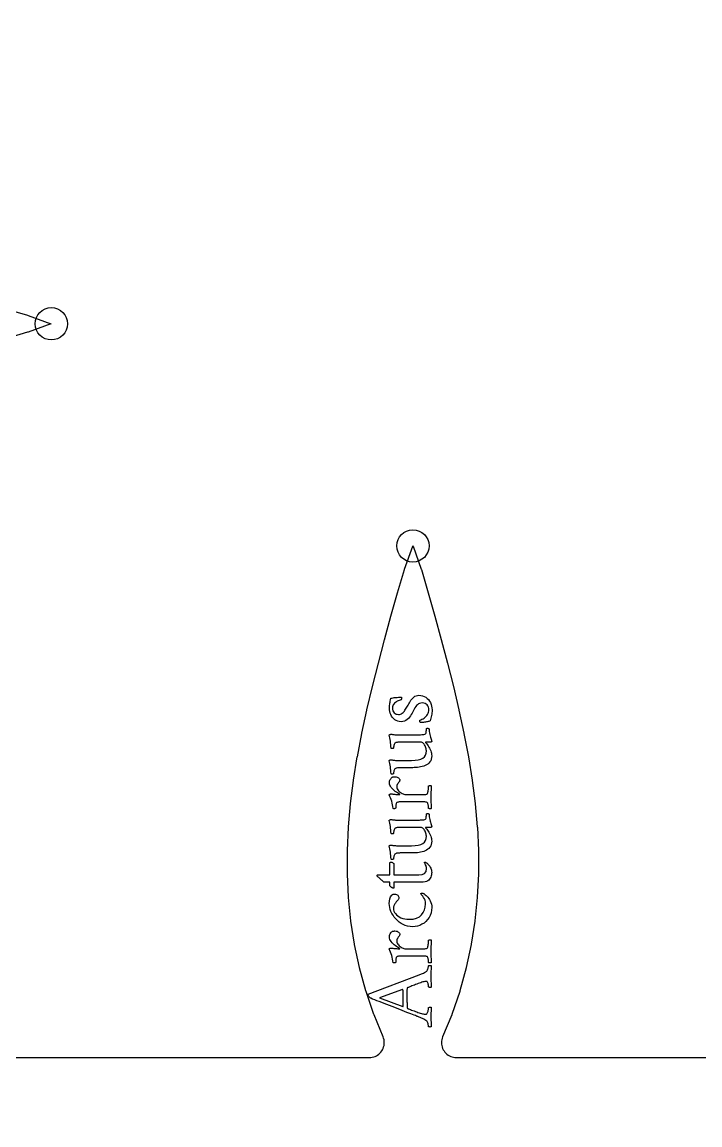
# Model space of a CAD drawing. Header units: millimetres. Extents: x -45 to 45, y -45 to 45.
# Drawn here: x 11.17 to 22.49, y -0.22 to 18.19 of the extents above; entities that cross this region are included whole.
import ezdxf

# ---------------------------------------------------------------- set-up
doc = ezdxf.new("R2010")
doc.units = ezdxf.units.MM
for name, color, linetype in [('CUT_INNER', 6, 'Continuous'), ('ENGRAVE', 7, 'Continuous'), ('TEXT', 5, 'Continuous')]:
    doc.layers.add(name, color=color, linetype=linetype)

msp = doc.modelspace()

# ---------------------------------------------------------------- linework, layer by layer
at = {"layer": 'CUT_INNER'}
for points in [[(10.8772, 13.4068), (11.2643, 13.2934), (11.2714, 13.2911), (11.6532, 13.1539), (11.6584, 13.1517), (11.6532, 13.1495), (11.2714, 13.0123), (11.2643, 13.01), (10.8772, 12.8966)], [(3.9091, 0.9), (16.9686, 0.9), (16.9931, 0.9012), (17.0173, 0.9048), (17.0411, 0.9108), (17.0642, 0.919), (17.0864, 0.9295), (17.1075, 0.9421), (17.1272, 0.9567), (17.1453, 0.9732), (17.1618, 0.9914), (17.1764, 1.0111), (17.189, 1.0321), (17.1995, 1.0543), (17.2078, 1.0774), (17.2138, 1.1012), (17.2174, 1.1254), (17.2186, 1.1499), (17.2174, 1.1744), (17.2138, 1.1987), (17.2078, 1.2225), (17.1996, 1.2456), (17.0473, 1.6136), (17.0445, 1.6211), (16.9138, 2.005), (16.9116, 2.0122), (16.8059, 2.3964), (16.8042, 2.4034), (16.7219, 2.7878), (16.7207, 2.7946), (16.6606, 3.1791), (16.6598, 3.1859), (16.6209, 3.5705), (16.6204, 3.577), (16.6017, 3.962), (16.6015, 3.9682), (16.6018, 4.3535), (16.602, 4.3593), (16.62, 4.7451), (16.6204, 4.7503), (16.6549, 5.1366), (16.6554, 5.1414), (16.7047, 5.5282), (16.7053, 5.5324), (16.768, 5.9198), (16.7686, 5.9234), (16.8429, 6.3114), (16.8435, 6.3144), (16.9276, 6.703), (16.9281, 6.7054), (17.0203, 7.0946), (17.0208, 7.0964), (17.1194, 7.4861), (17.1198, 7.4875), (17.223, 7.8771), (17.3303, 8.2686), (17.4405, 8.6601), (17.4409, 8.6614), (17.5543, 9.0485), (17.5566, 9.0556), (17.6938, 9.4373), (17.696, 9.4425), (17.6981, 9.4373), (17.8353, 9.0556), (17.8376, 9.0485), (17.951, 8.6614), (17.9514, 8.6601), (18.0612, 8.2703), (18.1683, 7.8791), (18.2722, 7.4875), (18.2725, 7.4861), (18.3711, 7.0964), (18.3716, 7.0946), (18.4638, 6.7054), (18.4643, 6.703), (18.5484, 6.3144), (18.549, 6.3114), (18.6233, 5.9234), (18.6239, 5.9198), (18.6866, 5.5324), (18.6872, 5.5282), (18.7365, 5.1414), (18.737, 5.1366), (18.7715, 4.7503), (18.7719, 4.7451), (18.7899, 4.3593), (18.7901, 4.3535), (18.7904, 3.9682), (18.7902, 3.962), (18.7715, 3.577), (18.771, 3.5705), (18.7322, 3.1859), (18.7313, 3.1791), (18.6712, 2.7946), (18.67, 2.7878), (18.5877, 2.4034), (18.586, 2.3964), (18.4803, 2.0122), (18.4781, 2.005), (18.3474, 1.6211), (18.3446, 1.6136), (18.1923, 1.2456), (18.1841, 1.2225), (18.1781, 1.1987), (18.1745, 1.1744), (18.1733, 1.1499), (18.1745, 1.1254), (18.1781, 1.1012), (18.1841, 1.0774), (18.1924, 1.0543), (18.2029, 1.0321), (18.2155, 1.0111), (18.2301, 0.9914), (18.2466, 0.9732), (18.2648, 0.9567), (18.2845, 0.9421), (18.3055, 0.9295), (18.3277, 0.919), (18.3508, 0.9108), (18.3746, 0.9048), (18.3988, 0.9012), (18.4233, 0.9), (23.2601, 0.9)]]:
    msp.add_lwpolyline(points, dxfattribs=at)
at = {"layer": 'ENGRAVE'}
for centre, radius in [((0, 12.859), 29.684), ((0, 0), 42.525), ((11.6592, 13.1517), 0.27), ((17.696, 9.4434), 0.27)]:
    msp.add_circle(centre, radius, dxfattribs=at)
at = {"layer": 'TEXT'}
for points in [[(17.3041, 6.737), (17.3046, 6.7596), (17.3059, 6.7802), (17.3082, 6.799), (17.3114, 6.8158), (17.315, 6.8329), (17.3185, 6.8526), (17.322, 6.8748), (17.3253, 6.8995), (17.3439, 6.9034), (17.3641, 6.9069), (17.3858, 6.9099), (17.409, 6.9125), (17.4326, 6.9148), (17.4555, 6.9166), (17.4777, 6.918), (17.4992, 6.9191), (17.5028, 6.918), (17.5053, 6.915), (17.5068, 6.9099), (17.5074, 6.9028), (17.5073, 6.8995), (17.5069, 6.8961), (17.5064, 6.8926), (17.5057, 6.889), (17.5047, 6.8854), (17.5033, 6.8819), (17.5015, 6.8785), (17.4992, 6.8752), (17.4843, 6.8704), (17.4687, 6.8644), (17.4526, 6.857), (17.4358, 6.8483), (17.4194, 6.8385), (17.4043, 6.8276), (17.3905, 6.8157), (17.3781, 6.8028), (17.3678, 6.7889), (17.3604, 6.7741), (17.356, 6.7584), (17.3545, 6.7418), (17.3563, 6.7152), (17.3616, 6.6922), (17.3705, 6.6729), (17.383, 6.6573), (17.3981, 6.6452), (17.4149, 6.6366), (17.4334, 6.6314), (17.4537, 6.6296), (17.4731, 6.6309), (17.4905, 6.6345), (17.506, 6.6406), (17.5195, 6.6492), (17.5317, 6.6597), (17.5431, 6.6717), (17.5537, 6.6853), (17.5634, 6.7004), (17.5729, 6.7165), (17.5828, 6.7331), (17.5929, 6.7502), (17.6033, 6.7678), (17.6142, 6.7861), (17.6256, 6.8052), (17.6377, 6.8252), (17.6504, 6.8459), (17.664, 6.8663), (17.6787, 6.8853), (17.6945, 6.9029), (17.7114, 6.9191), (17.7298, 6.9326), (17.7502, 6.9422), (17.7725, 6.948), (17.7968, 6.9499), (17.8276, 6.9478), (17.8567, 6.9414), (17.8841, 6.9307), (17.9098, 6.9158), (17.9332, 6.8974), (17.9541, 6.8764), (17.9723, 6.8527), (17.9878, 6.8264), (18.0002, 6.7981), (18.0091, 6.7687), (18.0145, 6.738), (18.0163, 6.7061), (18.0156, 6.6794), (18.0136, 6.6548), (18.0103, 6.6323), (18.0057, 6.6118), (18.0005, 6.5914), (17.9953, 6.5695), (17.9903, 6.5459), (17.9854, 6.5207), (17.9756, 6.5175), (17.9642, 6.5142), (17.9512, 6.511), (17.9366, 6.5077), (17.921, 6.5046), (17.9053, 6.5018), (17.8893, 6.4993), (17.8732, 6.4971), (17.8577, 6.4954), (17.8439, 6.4941), (17.8317, 6.4933), (17.8211, 6.4931), (17.8169, 6.4998), (17.8138, 6.5069), (17.812, 6.5144), (17.8114, 6.5223), (17.8116, 6.5262), (17.8122, 6.5297), (17.8132, 6.5327), (17.8146, 6.5353), (17.8311, 6.5411), (17.8478, 6.5488), (17.8648, 6.5582), (17.8821, 6.5695), (17.8989, 6.5824), (17.9142, 6.5967), (17.9282, 6.6125), (17.9406, 6.6296), (17.951, 6.6479), (17.9583, 6.667), (17.9628, 6.687), (17.9642, 6.7077), (17.9624, 6.7311), (17.9569, 6.7524), (17.9478, 6.7717), (17.935, 6.789), (17.9187, 6.8032), (17.8992, 6.8134), (17.8764, 6.8195), (17.8504, 6.8215), (17.8272, 6.8197), (17.8063, 6.8142), (17.7878, 6.805), (17.7716, 6.7922), (17.7569, 6.7767), (17.7431, 6.7593), (17.7301, 6.7401), (17.7179, 6.7191), (17.706, 6.6969), (17.6937, 6.6744), (17.6812, 6.6514), (17.6683, 6.628), (17.6537, 6.6051), (17.6376, 6.5835), (17.62, 6.5632), (17.6008, 6.5443), (17.5795, 6.5283), (17.5551, 6.5169), (17.5278, 6.51), (17.4976, 6.5077), (17.4692, 6.5098), (17.4427, 6.516), (17.418, 6.5265), (17.3952, 6.541), (17.3745, 6.5589), (17.3564, 6.579), (17.3408, 6.6015), (17.3277, 6.6264), (17.3174, 6.6528), (17.31, 6.68), (17.3056, 6.7081), (17.3041, 6.737)], [(17.4911, 6.1663), (17.4901, 6.1663), (17.4887, 6.1663), (17.4868, 6.1663), (17.4846, 6.1663), (17.476, 6.1662), (17.4665, 6.1659), (17.4561, 6.1654), (17.4448, 6.1646), (17.4334, 6.1634), (17.423, 6.1614), (17.4135, 6.1585), (17.4049, 6.1549), (17.3947, 6.148), (17.3866, 6.1386), (17.3808, 6.1268), (17.3773, 6.1126), (17.3752, 6.0981), (17.3736, 6.0854), (17.3727, 6.0745), (17.3724, 6.0655), (17.37, 6.064), (17.3661, 6.0628), (17.3607, 6.062), (17.3537, 6.0614), (17.3465, 6.0614), (17.3405, 6.062), (17.3356, 6.0634), (17.3318, 6.0655), (17.3298, 6.0961), (17.3273, 6.126), (17.3241, 6.1554), (17.3204, 6.1842), (17.316, 6.2117), (17.311, 6.2374), (17.3054, 6.2613), (17.2992, 6.2833), (17.3003, 6.2865), (17.3033, 6.2894), (17.3084, 6.2922), (17.3155, 6.2947), (17.323, 6.2969), (17.3293, 6.2984), (17.3344, 6.2993), (17.3383, 6.2996), (17.3444, 6.2973), (17.3529, 6.2953), (17.3639, 6.2936), (17.3773, 6.2923), (17.3922, 6.2912), (17.4078, 6.2904), (17.4239, 6.29), (17.4407, 6.2898), (17.774, 6.2898), (17.7821, 6.2899), (17.7933, 6.2902), (17.8077, 6.2908), (17.8252, 6.2915), (17.844, 6.2926), (17.862, 6.2943), (17.8793, 6.2966), (17.8959, 6.2996), (17.9047, 6.3037), (17.9114, 6.3112), (17.9161, 6.322), (17.9187, 6.3362), (17.9202, 6.3511), (17.9215, 6.364), (17.9227, 6.375), (17.9236, 6.3841), (17.9236, 6.3878), (17.9236, 6.3906), (17.9236, 6.3927), (17.9236, 6.3939), (17.9247, 6.3954), (17.9264, 6.3965), (17.9288, 6.3974), (17.9317, 6.398), (17.9348, 6.3983), (17.9374, 6.3986), (17.9396, 6.3987), (17.9415, 6.3988), (17.9429, 6.3986), (17.9455, 6.398), (17.9494, 6.3969), (17.9545, 6.3955), (17.9594, 6.3937), (17.963, 6.3915), (17.9651, 6.3888), (17.9659, 6.3858), (17.9673, 6.365), (17.9699, 6.3433), (17.9738, 6.3207), (17.9789, 6.2972), (17.9845, 6.274), (17.99, 6.2526), (17.9955, 6.233), (18.0008, 6.215), (18.0054, 6.2), (18.0087, 6.189), (18.0107, 6.1821), (18.0114, 6.1793), (18.0108, 6.1762), (18.0091, 6.1736), (18.0063, 6.1714), (18.0024, 6.1695), (17.998, 6.1681), (17.9937, 6.1671), (17.9895, 6.1665), (17.9854, 6.1663), (17.9122, 6.1663), (17.9093, 6.1662), (17.9071, 6.1659), (17.9056, 6.1654), (17.9049, 6.1646), (17.9045, 6.1639), (17.9043, 6.1634), (17.9041, 6.1631), (17.9041, 6.163), (17.9156, 6.1514), (17.9274, 6.1378), (17.9396, 6.1222), (17.952, 6.1045), (17.9641, 6.0854), (17.975, 6.0655), (17.9848, 6.0447), (17.9935, 6.0232), (18.0006, 6.0014), (18.0057, 5.9801), (18.0087, 5.9592), (18.0097, 5.9386), (18.0079, 5.9085), (18.0022, 5.8813), (17.9928, 5.8573), (17.9797, 5.8362), (17.9635, 5.8178), (17.9451, 5.8017), (17.9245, 5.7877), (17.9016, 5.7761), (17.8772, 5.7664), (17.8518, 5.7584), (17.8256, 5.7521), (17.7984, 5.7476), (17.7711, 5.7444), (17.7443, 5.7421), (17.7182, 5.7408), (17.6927, 5.7403), (17.4911, 5.7403), (17.4824, 5.7402), (17.4724, 5.7399), (17.4612, 5.7394), (17.4488, 5.7387), (17.4363, 5.7373), (17.4248, 5.735), (17.4144, 5.7317), (17.4049, 5.7273), (17.3947, 5.7204), (17.3866, 5.711), (17.3808, 5.6992), (17.3773, 5.685), (17.3752, 5.6705), (17.3736, 5.6578), (17.3727, 5.6469), (17.3724, 5.6379), (17.37, 5.6364), (17.3661, 5.6352), (17.3607, 5.6344), (17.3537, 5.6338), (17.3465, 5.6337), (17.3405, 5.6344), (17.3356, 5.6358), (17.3318, 5.6379), (17.3298, 5.6684), (17.3273, 5.6984), (17.3241, 5.7278), (17.3204, 5.7566), (17.316, 5.7841), (17.311, 5.8098), (17.3054, 5.8337), (17.2992, 5.8557), (17.3001, 5.8589), (17.3025, 5.862), (17.3066, 5.865), (17.3122, 5.8679), (17.3183, 5.8704), (17.3236, 5.8722), (17.3281, 5.8733), (17.3318, 5.8736), (17.3381, 5.8713), (17.3472, 5.8691), (17.3592, 5.8672), (17.374, 5.8655), (17.3904, 5.8641), (17.407, 5.863), (17.4237, 5.8624), (17.4407, 5.8622), (17.6748, 5.8622), (17.734, 5.8646), (17.7848, 5.8718), (17.8271, 5.8837), (17.861, 5.9004), (17.8869, 5.9223), (17.9055, 5.9498), (17.9166, 5.9829), (17.9203, 6.0216), (17.9195, 6.0393), (17.9169, 6.0565), (17.9126, 6.0734), (17.9065, 6.0899), (17.8991, 6.1055), (17.8909, 6.1197), (17.8817, 6.1327), (17.8715, 6.1443), (17.8612, 6.1539), (17.8512, 6.1608), (17.8417, 6.1649), (17.8325, 6.1663)], [(17.3041, 5.485), (17.305, 5.5003), (17.3076, 5.5151), (17.3119, 5.5295), (17.3179, 5.5436), (17.3252, 5.5564), (17.3332, 5.5671), (17.3419, 5.5759), (17.3513, 5.5826), (17.3548, 5.5841), (17.359, 5.5854), (17.3638, 5.5865), (17.3692, 5.5875), (17.3749, 5.5882), (17.3809, 5.5887), (17.3871, 5.589), (17.3935, 5.5891), (17.414, 5.5878), (17.4313, 5.584), (17.4457, 5.5777), (17.457, 5.5688), (17.4655, 5.5591), (17.4716, 5.5503), (17.4752, 5.5424), (17.4765, 5.5354), (17.4758, 5.5274), (17.4736, 5.5196), (17.4701, 5.512), (17.4651, 5.5045), (17.4596, 5.4973), (17.4545, 5.4903), (17.4498, 5.4835), (17.4456, 5.4769), (17.4417, 5.4712), (17.4381, 5.4653), (17.4347, 5.4594), (17.4318, 5.4533), (17.4293, 5.4466), (17.4275, 5.4385), (17.4264, 5.4291), (17.4261, 5.4184), (17.4278, 5.4017), (17.4332, 5.3856), (17.4421, 5.3704), (17.4545, 5.3558), (17.4691, 5.3422), (17.4844, 5.33), (17.5004, 5.319), (17.5171, 5.3094), (17.5332, 5.3016), (17.5472, 5.296), (17.5592, 5.2927), (17.5691, 5.2916), (17.8146, 5.2916), (17.8322, 5.2916), (17.8492, 5.2918), (17.8656, 5.292), (17.8813, 5.2924), (17.896, 5.2931), (17.9094, 5.2946), (17.9212, 5.2968), (17.9317, 5.2997), (17.9357, 5.3029), (17.9394, 5.3094), (17.943, 5.3192), (17.9463, 5.3322), (17.9493, 5.347), (17.9518, 5.3623), (17.9538, 5.3779), (17.9553, 5.394), (17.9563, 5.4088), (17.9571, 5.4208), (17.9576, 5.43), (17.9577, 5.4363), (17.9616, 5.4384), (17.9667, 5.4401), (17.973, 5.4413), (17.9805, 5.4419), (17.988, 5.4419), (17.9943, 5.4409), (17.9994, 5.439), (18.0032, 5.4363), (18.0017, 5.4118), (18.0002, 5.3871), (17.9988, 5.3622), (17.9976, 5.3371), (17.9965, 5.3121), (17.9957, 5.2875), (17.9953, 5.2633), (17.9951, 5.2395), (17.9953, 5.217), (17.9957, 5.1948), (17.9965, 5.1731), (17.9976, 5.1517), (17.9988, 5.1302), (18.0002, 5.1078), (18.0017, 5.0847), (18.0032, 5.0607), (17.9994, 5.0579), (17.9943, 5.056), (17.988, 5.055), (17.9805, 5.055), (17.973, 5.0556), (17.9667, 5.0568), (17.9616, 5.0585), (17.9577, 5.0607), (17.9576, 5.0664), (17.9571, 5.0739), (17.9563, 5.0831), (17.9553, 5.094), (17.9538, 5.1056), (17.9518, 5.117), (17.9493, 5.128), (17.9463, 5.1387), (17.943, 5.1481), (17.9394, 5.155), (17.9357, 5.1594), (17.9317, 5.1615), (17.9212, 5.1644), (17.9094, 5.1666), (17.896, 5.168), (17.8813, 5.1688), (17.8656, 5.1692), (17.8492, 5.1694), (17.8322, 5.1696), (17.8146, 5.1696), (17.5187, 5.1696), (17.51, 5.1696), (17.5, 5.1694), (17.4889, 5.1692), (17.4765, 5.1688), (17.4642, 5.168), (17.4533, 5.1666), (17.4438, 5.1644), (17.4358, 5.1615), (17.4291, 5.1579), (17.4234, 5.1521), (17.4189, 5.1441), (17.4155, 5.1338), (17.413, 5.1225), (17.411, 5.1111), (17.4097, 5.0997), (17.409, 5.0883), (17.4086, 5.078), (17.4084, 5.0696), (17.4082, 5.0633), (17.4082, 5.0591), (17.4057, 5.0582), (17.4017, 5.0574), (17.396, 5.0566), (17.3887, 5.0558), (17.3811, 5.0554), (17.3748, 5.0558), (17.3698, 5.057), (17.3659, 5.0591), (17.3613, 5.0897), (17.3557, 5.12), (17.3491, 5.1499), (17.3415, 5.1794), (17.3328, 5.2079), (17.3228, 5.2351), (17.3116, 5.2608), (17.2992, 5.285), (17.2999, 5.2882), (17.3017, 5.2913), (17.3047, 5.2943), (17.309, 5.2972), (17.3137, 5.2997), (17.3179, 5.3015), (17.3218, 5.3026), (17.3253, 5.3029), (17.3294, 5.3027), (17.337, 5.3021), (17.3481, 5.3011), (17.3627, 5.2997), (17.379, 5.2981), (17.3954, 5.2966), (17.4119, 5.2953), (17.4285, 5.294), (17.4437, 5.2929), (17.4559, 5.2922), (17.4652, 5.2917), (17.4716, 5.2916), (17.4737, 5.2917), (17.4752, 5.2922), (17.4762, 5.2929), (17.4765, 5.294), (17.4764, 5.2952), (17.4761, 5.2962), (17.4755, 5.2972), (17.4748, 5.2981), (17.4574, 5.307), (17.4393, 5.3178), (17.4204, 5.3302), (17.4009, 5.3444), (17.3817, 5.3599), (17.3639, 5.3763), (17.3475, 5.3936), (17.3326, 5.4119), (17.3201, 5.4305), (17.3112, 5.4489), (17.3059, 5.467), (17.3041, 5.485)], [(17.4911, 4.742), (17.4901, 4.742), (17.4887, 4.742), (17.4868, 4.742), (17.4846, 4.742), (17.476, 4.7419), (17.4665, 4.7416), (17.4561, 4.7411), (17.4448, 4.7404), (17.4334, 4.7392), (17.423, 4.7371), (17.4135, 4.7343), (17.4049, 4.7306), (17.3947, 4.7237), (17.3866, 4.7144), (17.3808, 4.7026), (17.3773, 4.6884), (17.3752, 4.6738), (17.3736, 4.6611), (17.3727, 4.6502), (17.3724, 4.6412), (17.37, 4.6397), (17.3661, 4.6386), (17.3607, 4.6377), (17.3537, 4.6371), (17.3465, 4.6371), (17.3405, 4.6377), (17.3356, 4.6391), (17.3318, 4.6412), (17.3298, 4.6718), (17.3273, 4.7018), (17.3241, 4.7311), (17.3204, 4.7599), (17.316, 4.7874), (17.311, 4.8131), (17.3054, 4.837), (17.2992, 4.8591), (17.3003, 4.8622), (17.3033, 4.8652), (17.3084, 4.8679), (17.3155, 4.8705), (17.323, 4.8726), (17.3293, 4.8741), (17.3344, 4.875), (17.3383, 4.8753), (17.3444, 4.873), (17.3529, 4.8711), (17.3639, 4.8694), (17.3773, 4.868), (17.3922, 4.8669), (17.4078, 4.8662), (17.4239, 4.8657), (17.4407, 4.8656), (17.774, 4.8656), (17.7821, 4.8657), (17.7933, 4.866), (17.8077, 4.8665), (17.8252, 4.8672), (17.844, 4.8683), (17.862, 4.87), (17.8793, 4.8724), (17.8959, 4.8753), (17.9047, 4.8794), (17.9114, 4.8869), (17.9161, 4.8977), (17.9187, 4.9119), (17.9202, 4.9268), (17.9215, 4.9398), (17.9227, 4.9508), (17.9236, 4.9599), (17.9236, 4.9635), (17.9236, 4.9664), (17.9236, 4.9684), (17.9236, 4.9696), (17.9247, 4.9711), (17.9264, 4.9723), (17.9288, 4.9731), (17.9317, 4.9737), (17.9348, 4.974), (17.9374, 4.9743), (17.9396, 4.9745), (17.9415, 4.9745), (17.9429, 4.9743), (17.9455, 4.9737), (17.9494, 4.9727), (17.9545, 4.9713), (17.9594, 4.9694), (17.963, 4.9672), (17.9651, 4.9645), (17.9659, 4.9615), (17.9673, 4.9407), (17.9699, 4.919), (17.9738, 4.8964), (17.9789, 4.8729), (17.9845, 4.8498), (17.99, 4.8284), (17.9955, 4.8087), (18.0008, 4.7908), (18.0054, 4.7757), (18.0087, 4.7648), (18.0107, 4.7579), (18.0114, 4.755), (18.0108, 4.752), (18.0091, 4.7493), (18.0063, 4.7471), (18.0024, 4.7453), (17.998, 4.7438), (17.9937, 4.7428), (17.9895, 4.7422), (17.9854, 4.742), (17.9122, 4.742), (17.9093, 4.7419), (17.9071, 4.7416), (17.9056, 4.7411), (17.9049, 4.7404), (17.9045, 4.7397), (17.9043, 4.7392), (17.9041, 4.7389), (17.9041, 4.7388), (17.9156, 4.7272), (17.9274, 4.7136), (17.9396, 4.6979), (17.952, 4.6802), (17.9641, 4.6611), (17.975, 4.6412), (17.9848, 4.6205), (17.9935, 4.5989), (18.0006, 4.5772), (18.0057, 4.5558), (18.0087, 4.5349), (18.0097, 4.5144), (18.0079, 4.4842), (18.0022, 4.4571), (17.9928, 4.433), (17.9797, 4.412), (17.9635, 4.3936), (17.9451, 4.3774), (17.9245, 4.3635), (17.9016, 4.3518), (17.8772, 4.3421), (17.8518, 4.3341), (17.8256, 4.3279), (17.7984, 4.3233), (17.7711, 4.3201), (17.7443, 4.3179), (17.7182, 4.3165), (17.6927, 4.316), (17.4911, 4.316), (17.4824, 4.3159), (17.4724, 4.3156), (17.4612, 4.3151), (17.4488, 4.3144), (17.4363, 4.3131), (17.4248, 4.3107), (17.4144, 4.3074), (17.4049, 4.303), (17.3947, 4.2961), (17.3866, 4.2868), (17.3808, 4.275), (17.3773, 4.2607), (17.3752, 4.2462), (17.3736, 4.2335), (17.3727, 4.2226), (17.3724, 4.2136), (17.37, 4.2121), (17.3661, 4.211), (17.3607, 4.2101), (17.3537, 4.2095), (17.3465, 4.2095), (17.3405, 4.2101), (17.3356, 4.2115), (17.3318, 4.2136), (17.3298, 4.2442), (17.3273, 4.2742), (17.3241, 4.3035), (17.3204, 4.3323), (17.316, 4.3598), (17.311, 4.3855), (17.3054, 4.4094), (17.2992, 4.4315), (17.3001, 4.4347), (17.3025, 4.4378), (17.3066, 4.4408), (17.3122, 4.4437), (17.3183, 4.4461), (17.3236, 4.4479), (17.3281, 4.449), (17.3318, 4.4493), (17.3381, 4.447), (17.3472, 4.4449), (17.3592, 4.4429), (17.374, 4.4412), (17.3904, 4.4398), (17.407, 4.4388), (17.4237, 4.4382), (17.4407, 4.438), (17.6748, 4.438), (17.734, 4.4404), (17.7848, 4.4475), (17.8271, 4.4595), (17.861, 4.4762), (17.8869, 4.4981), (17.9055, 4.5256), (17.9166, 4.5586), (17.9203, 4.5973), (17.9195, 4.615), (17.9169, 4.6323), (17.9126, 4.6491), (17.9065, 4.6656), (17.8991, 4.6812), (17.8909, 4.6955), (17.8817, 4.7084), (17.8715, 4.7201), (17.8612, 4.7297), (17.8512, 4.7365), (17.8417, 4.7406), (17.8325, 4.742)], [(17.3122, 3.9486), (17.3122, 4.1534), (17.3134, 4.157), (17.3167, 4.1595), (17.3223, 4.1611), (17.3301, 4.1616), (17.3422, 4.1601), (17.3541, 4.1559), (17.3658, 4.1488), (17.3773, 4.1388), (17.3773, 3.9486), (17.7935, 3.9486), (17.8504, 3.9552), (17.8911, 3.975), (17.9154, 4.008), (17.9236, 4.0543), (17.9227, 4.0717), (17.9199, 4.0884), (17.9153, 4.1043), (17.9089, 4.1193), (17.9021, 4.1326), (17.8963, 4.1433), (17.8916, 4.1513), (17.8878, 4.1567), (17.889, 4.1588), (17.8911, 4.1603), (17.8939, 4.1613), (17.8976, 4.1616), (17.9058, 4.1612), (17.9126, 4.1599), (17.918, 4.1579), (17.922, 4.1551), (17.929, 4.1486), (17.937, 4.1406), (17.946, 4.1311), (17.9561, 4.1201), (17.9664, 4.1078), (17.976, 4.0943), (17.9851, 4.0797), (17.9935, 4.064), (18.0006, 4.0474), (18.0057, 4.0299), (18.0087, 4.0116), (18.0097, 3.9925), (18.0088, 3.9723), (18.0061, 3.9524), (18.0015, 3.9329), (17.9951, 3.9136), (17.9864, 3.8954), (17.9748, 3.8789), (17.9604, 3.8641), (17.9431, 3.851), (17.9225, 3.8404), (17.898, 3.8327), (17.8696, 3.8282), (17.8374, 3.8266), (17.3773, 3.8266), (17.3773, 3.734), (17.3769, 3.7324), (17.3759, 3.7311), (17.3741, 3.73), (17.3716, 3.7291), (17.3689, 3.7284), (17.3665, 3.7279), (17.3644, 3.7276), (17.3627, 3.7275), (17.3605, 3.7281), (17.3572, 3.7299), (17.3527, 3.7329), (17.3472, 3.7372), (17.3412, 3.7421), (17.3352, 3.7472), (17.3294, 3.7523), (17.3236, 3.7575), (17.3187, 3.7622), (17.3151, 3.7655), (17.313, 3.7674), (17.3122, 3.7681), (17.3122, 3.8266), (17.2131, 3.8266), (17.2038, 3.8351), (17.1938, 3.8443), (17.183, 3.8542), (17.1716, 3.8648), (17.16, 3.8756), (17.1488, 3.8858), (17.1381, 3.8955), (17.1277, 3.9047), (17.1187, 3.9126), (17.1121, 3.9185), (17.1077, 3.9224), (17.1058, 3.9242), (17.1029, 3.9276), (17.1009, 3.9313), (17.0997, 3.9353), (17.0993, 3.9396), (17.0996, 3.9435), (17.1005, 3.9463), (17.102, 3.948), (17.1041, 3.9486)], [(17.3854, 3.6299), (17.405, 3.6287), (17.4214, 3.625), (17.4346, 3.6189), (17.4448, 3.6104), (17.4522, 3.6005), (17.4576, 3.5905), (17.4608, 3.5802), (17.4618, 3.5698), (17.4604, 3.5569), (17.4561, 3.5446), (17.449, 3.5326), (17.4391, 3.521), (17.4283, 3.5097), (17.4187, 3.4986), (17.4104, 3.4877), (17.4033, 3.4771), (17.3951, 3.4647), (17.3883, 3.4535), (17.3829, 3.4435), (17.3789, 3.4348), (17.3761, 3.4258), (17.374, 3.4149), (17.3728, 3.4022), (17.3724, 3.3877), (17.3744, 3.3666), (17.3803, 3.3456), (17.3902, 3.3247), (17.4041, 3.3039), (17.4216, 3.2841), (17.4425, 3.2661), (17.4668, 3.25), (17.4943, 3.2356), (17.5252, 3.2239), (17.5594, 3.2155), (17.5968, 3.2105), (17.6374, 3.2088), (17.702, 3.2135), (17.7573, 3.2275), (17.8036, 3.2509), (17.8407, 3.2836), (17.8691, 3.323), (17.8894, 3.3665), (17.9016, 3.4141), (17.9057, 3.4657), (17.9038, 3.4976), (17.898, 3.5265), (17.8883, 3.5524), (17.8748, 3.5754), (17.8602, 3.5953), (17.8472, 3.6118), (17.8358, 3.625), (17.826, 3.6348), (17.8264, 3.6359), (17.8274, 3.6374), (17.8292, 3.6395), (17.8317, 3.6421), (17.8348, 3.6446), (17.8384, 3.6464), (17.8425, 3.6474), (17.8472, 3.6478), (17.8539, 3.6472), (17.861, 3.6454), (17.8685, 3.6423), (17.8764, 3.638), (17.8884, 3.6297), (17.9014, 3.6193), (17.9156, 3.6069), (17.9309, 3.5925), (17.9463, 3.5761), (17.9608, 3.5576), (17.9743, 3.537), (17.987, 3.5145), (17.9977, 3.49), (18.0053, 3.4637), (18.0099, 3.4355), (18.0114, 3.4055), (18.0085, 3.359), (18, 3.3155), (17.9858, 3.2749), (17.9659, 3.2373), (17.9414, 3.2031), (17.9134, 3.173), (17.882, 3.147), (17.8472, 3.1251), (17.81, 3.1076), (17.7716, 3.0952), (17.7319, 3.0877), (17.6911, 3.0852), (17.6482, 3.0875), (17.6075, 3.0944), (17.569, 3.1058), (17.5326, 3.1218), (17.4984, 3.1414), (17.4665, 3.1637), (17.437, 3.1886), (17.4098, 3.2161), (17.3853, 3.2456), (17.3639, 3.2763), (17.3455, 3.3082), (17.3301, 3.3413), (17.318, 3.3747), (17.3094, 3.4074), (17.3042, 3.4393), (17.3025, 3.4706), (17.3049, 3.5124), (17.3122, 3.5502), (17.3244, 3.584), (17.3415, 3.6136), (17.3445, 3.6161), (17.3484, 3.6187), (17.3534, 3.6214), (17.3594, 3.6242), (17.3659, 3.6267), (17.3724, 3.6285), (17.3789, 3.6296), (17.3854, 3.6299)], [(17.3041, 2.9096), (17.305, 2.9249), (17.3076, 2.9397), (17.3119, 2.9542), (17.3179, 2.9682), (17.3252, 2.981), (17.3332, 2.9918), (17.3419, 3.0005), (17.3513, 3.0072), (17.3548, 3.0087), (17.359, 3.01), (17.3638, 3.0112), (17.3692, 3.0121), (17.3749, 3.0128), (17.3809, 3.0133), (17.3871, 3.0136), (17.3935, 3.0137), (17.414, 3.0124), (17.4313, 3.0086), (17.4457, 3.0023), (17.457, 2.9934), (17.4655, 2.9837), (17.4716, 2.9749), (17.4752, 2.967), (17.4765, 2.96), (17.4758, 2.952), (17.4736, 2.9442), (17.4701, 2.9366), (17.4651, 2.9292), (17.4596, 2.9219), (17.4545, 2.9149), (17.4498, 2.9081), (17.4456, 2.9015), (17.4417, 2.8958), (17.4381, 2.8899), (17.4347, 2.884), (17.4318, 2.8779), (17.4293, 2.8712), (17.4275, 2.8631), (17.4264, 2.8537), (17.4261, 2.843), (17.4278, 2.8263), (17.4332, 2.8103), (17.4421, 2.795), (17.4545, 2.7804), (17.4691, 2.7668), (17.4844, 2.7546), (17.5004, 2.7437), (17.5171, 2.7341), (17.5332, 2.7262), (17.5472, 2.7206), (17.5592, 2.7173), (17.5691, 2.7162), (17.8146, 2.7162), (17.8322, 2.7162), (17.8492, 2.7164), (17.8656, 2.7166), (17.8813, 2.717), (17.896, 2.7177), (17.9094, 2.7192), (17.9212, 2.7214), (17.9317, 2.7243), (17.9357, 2.7275), (17.9394, 2.7341), (17.943, 2.7438), (17.9463, 2.7568), (17.9493, 2.7717), (17.9518, 2.7869), (17.9538, 2.8025), (17.9553, 2.8186), (17.9563, 2.8334), (17.9571, 2.8454), (17.9576, 2.8546), (17.9577, 2.8609), (17.9616, 2.8631), (17.9667, 2.8647), (17.973, 2.8659), (17.9805, 2.8666), (17.988, 2.8665), (17.9943, 2.8655), (17.9994, 2.8637), (18.0032, 2.8609), (18.0017, 2.8364), (18.0002, 2.8117), (17.9988, 2.7868), (17.9976, 2.7617), (17.9965, 2.7367), (17.9957, 2.7121), (17.9953, 2.6879), (17.9951, 2.6641), (17.9953, 2.6416), (17.9957, 2.6194), (17.9965, 2.5977), (17.9976, 2.5763), (17.9988, 2.5548), (18.0002, 2.5324), (18.0017, 2.5093), (18.0032, 2.4853), (17.9994, 2.4825), (17.9943, 2.4806), (17.988, 2.4797), (17.9805, 2.4796), (17.973, 2.4803), (17.9667, 2.4814), (17.9616, 2.4831), (17.9577, 2.4853), (17.9576, 2.491), (17.9571, 2.4985), (17.9563, 2.5077), (17.9553, 2.5186), (17.9538, 2.5303), (17.9518, 2.5416), (17.9493, 2.5526), (17.9463, 2.5633), (17.943, 2.5727), (17.9394, 2.5796), (17.9357, 2.5841), (17.9317, 2.5861), (17.9212, 2.589), (17.9094, 2.5912), (17.896, 2.5927), (17.8813, 2.5934), (17.8656, 2.5938), (17.8492, 2.594), (17.8322, 2.5942), (17.8146, 2.5942), (17.5187, 2.5942), (17.51, 2.5942), (17.5, 2.594), (17.4889, 2.5938), (17.4765, 2.5934), (17.4642, 2.5927), (17.4533, 2.5912), (17.4438, 2.589), (17.4358, 2.5861), (17.4291, 2.5825), (17.4234, 2.5767), (17.4189, 2.5687), (17.4155, 2.5585), (17.413, 2.5471), (17.411, 2.5357), (17.4097, 2.5243), (17.409, 2.5129), (17.4086, 2.5026), (17.4084, 2.4942), (17.4082, 2.4879), (17.4082, 2.4837), (17.4057, 2.4829), (17.4017, 2.482), (17.396, 2.4812), (17.3887, 2.4804), (17.3811, 2.48), (17.3748, 2.4804), (17.3698, 2.4816), (17.3659, 2.4837), (17.3613, 2.5144), (17.3557, 2.5446), (17.3491, 2.5745), (17.3415, 2.604), (17.3328, 2.6325), (17.3228, 2.6597), (17.3116, 2.6854), (17.2992, 2.7097), (17.2999, 2.7129), (17.3017, 2.716), (17.3047, 2.719), (17.309, 2.7219), (17.3137, 2.7243), (17.3179, 2.7261), (17.3218, 2.7272), (17.3253, 2.7275), (17.3294, 2.7273), (17.337, 2.7267), (17.3481, 2.7257), (17.3627, 2.7243), (17.379, 2.7227), (17.3954, 2.7212), (17.4119, 2.7199), (17.4285, 2.7186), (17.4437, 2.7175), (17.4559, 2.7168), (17.4652, 2.7163), (17.4716, 2.7162), (17.4737, 2.7163), (17.4752, 2.7168), (17.4762, 2.7175), (17.4765, 2.7186), (17.4764, 2.7198), (17.4761, 2.7208), (17.4755, 2.7218), (17.4748, 2.7227), (17.4574, 2.7317), (17.4393, 2.7424), (17.4204, 2.7548), (17.4009, 2.769), (17.3817, 2.7845), (17.3639, 2.8009), (17.3475, 2.8182), (17.3326, 2.8365), (17.3201, 2.8551), (17.3112, 2.8735), (17.3059, 2.8917), (17.3041, 2.9096)], [(17.7772, 1.5846), (17.7748, 1.5855), (17.7673, 1.5884), (17.7548, 1.5932), (17.7374, 1.6), (17.7157, 1.6084), (17.6905, 1.6181), (17.6617, 1.6291), (17.6293, 1.6415), (17.5942, 1.6549), (17.5571, 1.6693), (17.5182, 1.6846), (17.4773, 1.7008), (17.4351, 1.7175), (17.3923, 1.7343), (17.3489, 1.7513), (17.3049, 1.7683), (17.2611, 1.7852), (17.2182, 1.8018), (17.1761, 1.8181), (17.135, 1.8341), (17.0956, 1.8495), (17.0586, 1.864), (17.0241, 1.8776), (16.992, 1.8902), (16.9852, 1.8944), (16.9781, 1.9006), (16.9706, 1.9087), (16.9627, 1.9187), (16.9556, 1.929), (16.9505, 1.938), (16.9474, 1.9457), (16.9464, 1.952), (16.9465, 1.9535), (16.9466, 1.9546), (16.9469, 1.9555), (16.9472, 1.9561), (16.9477, 1.9566), (16.9483, 1.9575), (16.9489, 1.9587), (16.9497, 1.9601), (17.7984, 2.2837), (17.8403, 2.2996), (17.8715, 2.3117), (17.8923, 2.32), (17.9024, 2.3243), (17.9111, 2.3294), (17.9191, 2.3363), (17.9265, 2.3452), (17.9333, 2.356), (17.9394, 2.3678), (17.9445, 2.3796), (17.9487, 2.3914), (17.952, 2.4032), (17.9545, 2.4139), (17.9563, 2.4225), (17.9574, 2.4289), (17.9577, 2.4333), (17.9623, 2.436), (17.9681, 2.4377), (17.9749, 2.4384), (17.9829, 2.4381), (17.9906, 2.4373), (17.9965, 2.4365), (18.0008, 2.4357), (18.0032, 2.4349), (18.0017, 2.4119), (18.0002, 2.3902), (17.9988, 2.3697), (17.9976, 2.3503), (17.9965, 2.3307), (17.9957, 2.3093), (17.9953, 2.286), (17.9951, 2.2609), (17.9953, 2.2345), (17.9957, 2.2103), (17.9965, 2.1885), (17.9976, 2.1691), (17.9988, 2.1496), (18.0002, 2.1278), (18.0017, 2.1037), (18.0032, 2.0772), (17.9994, 2.0744), (17.9943, 2.0725), (17.988, 2.0716), (17.9805, 2.0715), (17.973, 2.0723), (17.9667, 2.0737), (17.9616, 2.0759), (17.9577, 2.0788), (17.9574, 2.0872), (17.9563, 2.0975), (17.9545, 2.1099), (17.952, 2.1243), (17.9489, 2.1386), (17.9453, 2.1504), (17.9412, 2.1597), (17.9366, 2.1666), (17.9327, 2.1695), (17.9276, 2.1715), (17.9213, 2.1727), (17.9138, 2.1731), (17.9052, 2.1725), (17.8941, 2.1705), (17.8804, 2.1672), (17.8642, 2.1626), (17.8462, 2.1569), (17.827, 2.1506), (17.8068, 2.1435), (17.7854, 2.1357), (17.7636, 2.1276), (17.7421, 2.1195), (17.7209, 2.1113), (17.7, 2.1032), (17.6802, 2.0954), (17.6622, 2.0884), (17.6461, 2.082), (17.6317, 2.0764), (17.62, 2.0718), (17.6116, 2.0685), (17.6066, 2.0665), (17.6049, 2.0658), (17.6047, 2.0656), (17.6041, 2.065), (17.6031, 2.064), (17.6017, 2.0626), (17.6002, 2.0609), (17.5992, 2.0593), (17.5986, 2.0577), (17.5984, 2.0561), (17.5977, 2.0432), (17.5972, 2.0288), (17.5969, 2.0131), (17.5968, 1.9959), (17.5968, 1.9783), (17.5968, 1.9614), (17.5968, 1.945), (17.5968, 1.9292), (17.5968, 1.9252), (17.5968, 1.9211), (17.5968, 1.9171), (17.5968, 1.913), (17.5968, 1.909), (17.5968, 1.9053), (17.5968, 1.9017), (17.5968, 1.8984), (17.5968, 1.8749), (17.597, 1.8532), (17.5972, 1.8334), (17.5976, 1.8154), (17.5981, 1.7971), (17.599, 1.7764), (17.6002, 1.7532), (17.6017, 1.7276), (17.6018, 1.7267), (17.6023, 1.7256), (17.603, 1.7243), (17.6041, 1.7228), (17.6052, 1.7213), (17.6059, 1.7203), (17.6064, 1.7197), (17.6065, 1.7195), (17.6086, 1.7187), (17.6147, 1.7165), (17.6248, 1.7126), (17.639, 1.7073), (17.6561, 1.7009), (17.6746, 1.6939), (17.6947, 1.6863), (17.7163, 1.678), (17.7383, 1.6698), (17.7596, 1.662), (17.7801, 1.6547), (17.8, 1.648), (17.8195, 1.6413), (17.8374, 1.636), (17.8537, 1.632), (17.8683, 1.6293), (17.8814, 1.6275), (17.8931, 1.6262), (17.9034, 1.6255), (17.9122, 1.6252), (17.9207, 1.6268), (17.9283, 1.6315), (17.9349, 1.6394), (17.9406, 1.6504), (17.9455, 1.6631), (17.9494, 1.676), (17.9524, 1.6891), (17.9545, 1.7024), (17.9559, 1.7146), (17.9569, 1.7242), (17.9575, 1.7312), (17.9577, 1.7358), (17.9602, 1.7373), (17.9644, 1.7386), (17.9704, 1.7397), (17.978, 1.7406), (17.986, 1.7412), (17.9929, 1.741), (17.9986, 1.7403), (18.0032, 1.739), (18.0024, 1.7241), (18.0016, 1.7104), (18.0008, 1.6977), (18, 1.6862), (17.9992, 1.6752), (17.9984, 1.6642), (17.9976, 1.6533), (17.9967, 1.6423), (17.996, 1.6304), (17.9955, 1.6169), (17.9952, 1.6016), (17.9951, 1.5846), (17.9952, 1.5674), (17.9955, 1.5516), (17.996, 1.5373), (17.9967, 1.5244), (17.9976, 1.5122), (17.9984, 1.5), (17.9992, 1.4878), (18, 1.4756), (18.0008, 1.4626), (18.0016, 1.448), (18.0024, 1.4317), (18.0032, 1.4138), (18.0008, 1.4124), (17.9965, 1.4114), (17.9906, 1.4108), (17.9829, 1.4106), (17.9749, 1.4108), (17.9681, 1.4114), (17.9623, 1.4124), (17.9577, 1.4138), (17.9573, 1.4224), (17.9559, 1.4336), (17.9536, 1.4472), (17.9504, 1.4634), (17.9462, 1.4794), (17.9409, 1.4925), (17.9344, 1.5026), (17.9268, 1.5098), (17.9109, 1.5215), (17.8941, 1.5323), (17.8764, 1.5422), (17.8577, 1.5512), (17.8384, 1.5597), (17.8185, 1.5681), (17.7981, 1.5764), (17.7772, 1.5846)], [(17.1383, 1.8951), (17.5252, 1.7504), (17.5254, 1.7504), (17.5261, 1.7506), (17.5271, 1.7509), (17.5285, 1.7512), (17.5299, 1.7517), (17.5309, 1.7522), (17.5315, 1.7529), (17.5317, 1.7536), (17.5325, 1.7699), (17.5332, 1.7876), (17.5337, 1.8068), (17.5342, 1.8276), (17.5345, 1.8481), (17.5348, 1.8664), (17.5349, 1.8827), (17.535, 1.8967), (17.5349, 1.915), (17.5346, 1.9323), (17.5341, 1.9487), (17.5334, 1.9642), (17.5326, 1.9796), (17.5317, 1.9957), (17.5309, 2.0125), (17.5301, 2.03), (17.5299, 2.0315), (17.5291, 2.0327), (17.5278, 2.0336), (17.5261, 2.0341), (17.5243, 2.0345), (17.523, 2.0347), (17.5222, 2.0349), (17.522, 2.0349)]]:
    msp.add_lwpolyline(points, close=True, dxfattribs=at)

doc.saveas('drawing.dxf')
